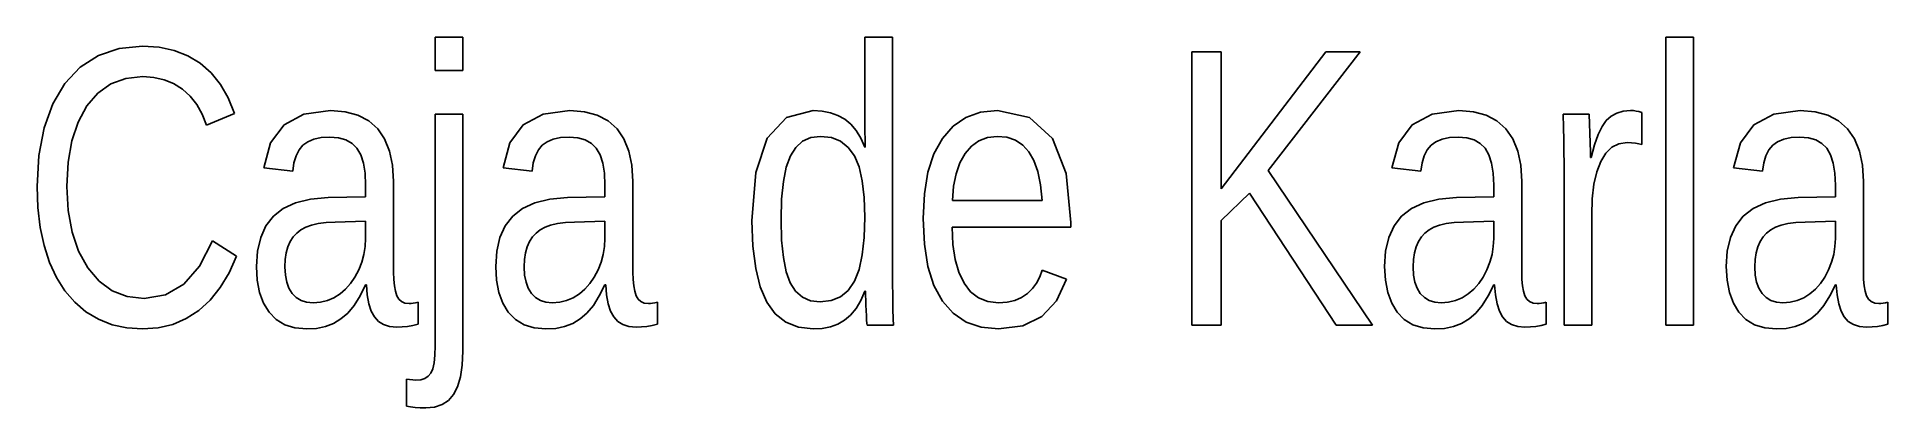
# Model space of a CAD drawing. Header units: metres. Extents: x 0.4 to 50.4, y -2.2 to 7.8.
import ezdxf

# ---------------------------------------------------------------- set-up
doc = ezdxf.new("R2010")
doc.units = ezdxf.units.M

msp = doc.modelspace()

# ---------------------------------------------------------------- linework, layer by layer
for p, q in [((3.28, 7.525), (2.648, 7.462)), ((3.728, 7.496), (3.28, 7.525)), ((11.933, 7.772), (11.185, 7.772)), ((11.185, 7.772), (11.185, 6.87)), ((11.933, 6.87), (11.933, 7.772)), ((23.544, 7.772), (22.797, 7.772)), ((22.797, 7.772), (22.797, 5.435)), ((23.544, 1.168), (23.544, 7.772)), ((45.177, 7.772), (44.43, 7.772)), ((44.43, 7.772), (44.43, 0)), ((45.177, 0), (45.177, 7.772)), ((2.088, 7.274), (1.601, 6.96)), ((2.648, 7.462), (2.088, 7.274)), ((4.138, 7.41), (3.728, 7.496)), ((4.509, 7.267), (4.138, 7.41)), ((4.842, 7.067), (4.509, 7.267)), ((5.134, 6.81), (4.842, 7.067)), ((32.423, 7.376), (31.63, 7.376)), ((31.63, 7.376), (31.63, 0)), ((35.243, 7.376), (32.423, 3.68)), ((32.423, 3.68), (32.423, 7.376)), ((33.686, 4.172), (36.177, 7.376)), ((36.177, 7.376), (35.243, 7.376)), ((1.187, 6.52), (0.857, 5.97)), ((1.601, 6.96), (1.187, 6.52)), ((2.074, 6.261), (2.425, 6.508)), ((2.425, 6.508), (2.83, 6.657)), ((2.83, 6.657), (3.289, 6.706)), ((3.289, 6.706), (3.587, 6.685)), ((3.587, 6.685), (3.865, 6.622)), ((3.865, 6.622), (4.122, 6.517)), ((4.122, 6.517), (4.358, 6.37)), ((5.386, 6.498), (5.134, 6.81)), ((11.185, 6.87), (11.933, 6.87)), ((1.777, 5.914), (2.074, 6.261)), ((4.358, 6.37), (4.568, 6.183)), ((4.568, 6.183), (4.747, 5.958)), ((5.595, 6.131), (5.386, 6.498)), ((5.763, 5.709), (5.595, 6.131)), ((0.857, 5.97), (0.621, 5.324)), ((1.541, 5.482), (1.777, 5.914)), ((4.747, 5.958), (4.895, 5.696)), ((4.895, 5.696), (5.012, 5.396)), ((5.012, 5.396), (5.763, 5.709)), ((7.643, 5.696), (7.104, 5.406)), ((8.36, 5.792), (7.643, 5.696)), ((8.757, 5.761), (8.36, 5.792)), ((9.102, 5.669), (8.757, 5.761)), ((9.395, 5.516), (9.102, 5.669)), ((9.635, 5.301), (9.395, 5.516)), ((11.933, 5.693), (11.185, 5.693)), ((11.185, 5.693), (11.185, -0.558)), ((11.933, -0.698), (11.933, 5.693)), ((14.107, 5.696), (13.568, 5.406)), ((14.824, 5.792), (14.107, 5.696)), ((15.222, 5.761), (14.824, 5.792)), ((15.566, 5.669), (15.222, 5.761)), ((15.859, 5.516), (15.566, 5.669)), ((16.099, 5.301), (15.859, 5.516)), ((20.674, 5.606), (20.158, 5.049)), ((21.398, 5.792), (20.674, 5.606)), ((21.642, 5.777), (21.398, 5.792)), ((21.866, 5.733), (21.642, 5.777)), ((22.068, 5.659), (21.866, 5.733)), ((22.249, 5.555), (22.068, 5.659)), ((22.411, 5.42), (22.249, 5.555)), ((25.522, 5.604), (25.177, 5.37)), ((25.922, 5.745), (25.522, 5.604)), ((26.378, 5.792), (25.922, 5.745)), ((27.244, 5.603), (26.378, 5.792)), ((27.863, 5.036), (27.244, 5.603)), ((38.118, 5.696), (37.579, 5.406)), ((38.835, 5.792), (38.118, 5.696)), ((39.232, 5.761), (38.835, 5.792)), ((39.577, 5.669), (39.232, 5.761)), ((39.87, 5.516), (39.577, 5.669)), ((40.11, 5.301), (39.87, 5.516)), ((42.362, 5.693), (41.656, 5.693)), ((41.656, 5.693), (41.667, 5.338)), ((42.386, 4.917), (42.362, 5.693)), ((42.822, 5.524), (42.709, 5.362)), ((42.95, 5.642), (42.822, 5.524)), ((43.103, 5.725), (42.95, 5.642)), ((43.279, 5.775), (43.103, 5.725)), ((43.479, 5.792), (43.279, 5.775)), ((43.554, 5.789), (43.479, 5.792)), ((43.629, 5.779), (43.554, 5.789)), ((43.705, 5.762), (43.629, 5.779)), ((43.782, 5.739), (43.705, 5.762)), ((43.782, 4.874), (43.782, 5.739)), ((47.348, 5.696), (46.808, 5.406)), ((48.064, 5.792), (47.348, 5.696)), ((48.462, 5.761), (48.064, 5.792)), ((48.807, 5.669), (48.462, 5.761)), ((49.099, 5.516), (48.807, 5.669)), ((49.339, 5.301), (49.099, 5.516)), ((0.621, 5.324), (0.479, 4.582)), ((1.372, 4.976), (1.541, 5.482)), ((7.104, 5.406), (6.742, 4.924)), ((7.744, 4.951), (7.91, 5.019)), ((7.91, 5.019), (8.109, 5.06)), ((8.109, 5.06), (8.343, 5.073)), ((8.343, 5.073), (8.576, 5.055)), ((8.576, 5.055), (8.775, 4.998)), ((9.822, 5.028), (9.635, 5.301)), ((9.956, 4.7), (9.822, 5.028)), ((13.568, 5.406), (13.206, 4.924)), ((14.208, 4.951), (14.374, 5.019)), ((14.374, 5.019), (14.573, 5.06)), ((14.573, 5.06), (14.807, 5.073)), ((14.807, 5.073), (15.04, 5.055)), ((15.04, 5.055), (15.239, 4.998)), ((16.286, 5.028), (16.099, 5.301)), ((16.42, 4.7), (16.286, 5.028)), ((20.158, 5.049), (19.848, 4.12)), ((21.11, 4.962), (21.334, 5.061)), ((21.334, 5.061), (21.597, 5.094)), ((21.597, 5.094), (21.889, 5.062)), ((21.889, 5.062), (22.139, 4.963)), ((22.556, 5.25), (22.411, 5.42)), ((22.685, 5.045), (22.556, 5.25)), ((22.797, 4.805), (22.685, 5.045)), ((22.797, 5.435), (22.805, 4.805)), ((24.889, 5.041), (24.661, 4.625)), ((25.177, 5.37), (24.889, 5.041)), ((25.877, 4.979), (26.107, 5.066)), ((26.107, 5.066), (26.365, 5.094)), ((26.365, 5.094), (26.629, 5.069)), ((26.629, 5.069), (26.86, 4.991)), ((28.235, 4.091), (27.863, 5.036)), ((37.579, 5.406), (37.217, 4.924)), ((38.219, 4.951), (38.385, 5.019)), ((38.385, 5.019), (38.584, 5.06)), ((38.584, 5.06), (38.818, 5.073)), ((38.818, 5.073), (39.051, 5.055)), ((39.051, 5.055), (39.25, 4.998)), ((40.297, 5.028), (40.11, 5.301)), ((40.431, 4.7), (40.297, 5.028)), ((41.667, 5.338), (41.675, 4.998)), ((42.603, 5.142), (42.504, 4.864)), ((42.709, 5.362), (42.603, 5.142)), ((46.808, 5.406), (46.447, 4.924)), ((47.449, 4.951), (47.614, 5.019)), ((47.614, 5.019), (47.814, 5.06)), ((47.814, 5.06), (48.048, 5.073)), ((48.048, 5.073), (48.281, 5.055)), ((48.281, 5.055), (48.48, 4.998)), ((49.526, 5.028), (49.339, 5.301)), ((49.66, 4.7), (49.526, 5.028)), ((0.479, 4.582), (0.432, 3.745)), ((1.271, 4.397), (1.372, 4.976)), ((6.742, 4.924), (6.558, 4.248)), ((7.373, 4.382), (7.43, 4.572)), ((7.43, 4.572), (7.51, 4.73)), ((7.51, 4.73), (7.613, 4.855)), ((7.613, 4.855), (7.744, 4.951)), ((8.775, 4.998), (8.942, 4.904)), ((8.942, 4.904), (9.075, 4.773)), ((9.075, 4.773), (9.176, 4.598)), ((9.176, 4.598), (9.249, 4.373)), ((10.036, 4.317), (9.956, 4.7)), ((13.206, 4.924), (13.022, 4.248)), ((13.837, 4.382), (13.894, 4.572)), ((13.894, 4.572), (13.974, 4.73)), ((13.974, 4.73), (14.077, 4.855)), ((14.077, 4.855), (14.208, 4.951)), ((15.239, 4.998), (15.406, 4.904)), ((15.406, 4.904), (15.539, 4.773)), ((15.539, 4.773), (15.64, 4.598)), ((15.64, 4.598), (15.713, 4.373)), ((16.5, 4.317), (16.42, 4.7)), ((20.671, 4.261), (20.781, 4.566)), ((20.781, 4.566), (20.926, 4.797)), ((20.926, 4.797), (21.11, 4.962)), ((22.139, 4.963), (22.346, 4.799)), ((22.346, 4.799), (22.51, 4.569)), ((22.51, 4.569), (22.636, 4.269)), ((22.805, 4.805), (22.797, 4.805)), ((24.661, 4.625), (24.498, 4.127)), ((25.363, 4.381), (25.503, 4.633)), ((25.503, 4.633), (25.676, 4.835)), ((25.676, 4.835), (25.877, 4.979)), ((26.86, 4.991), (27.059, 4.862)), ((27.059, 4.862), (27.224, 4.681)), ((27.224, 4.681), (27.359, 4.444)), ((37.217, 4.924), (37.033, 4.248)), ((37.848, 4.382), (37.905, 4.572)), ((37.905, 4.572), (37.985, 4.73)), ((37.985, 4.73), (38.088, 4.855)), ((38.088, 4.855), (38.219, 4.951)), ((39.25, 4.998), (39.416, 4.904)), ((39.416, 4.904), (39.549, 4.773)), ((39.549, 4.773), (39.651, 4.598)), ((39.651, 4.598), (39.724, 4.373)), ((40.511, 4.317), (40.431, 4.7)), ((41.675, 4.998), (41.679, 4.675)), ((41.679, 4.675), (41.681, 4.367)), ((42.393, 4.674), (42.386, 4.917)), ((42.395, 4.528), (42.393, 4.674)), ((42.411, 4.528), (42.395, 4.528)), ((42.504, 4.864), (42.411, 4.528)), ((42.673, 4.419), (42.81, 4.641)), ((42.81, 4.641), (42.973, 4.8)), ((42.973, 4.8), (43.164, 4.895)), ((43.164, 4.895), (43.383, 4.927)), ((43.383, 4.927), (43.502, 4.923)), ((43.502, 4.923), (43.607, 4.913)), ((43.607, 4.913), (43.701, 4.897)), ((43.701, 4.897), (43.782, 4.874)), ((46.447, 4.924), (46.262, 4.248)), ((47.078, 4.382), (47.135, 4.572)), ((47.135, 4.572), (47.215, 4.73)), ((47.215, 4.73), (47.317, 4.855)), ((47.317, 4.855), (47.449, 4.951)), ((48.48, 4.998), (48.646, 4.904)), ((48.646, 4.904), (48.779, 4.773)), ((48.779, 4.773), (48.881, 4.598)), ((48.881, 4.598), (48.953, 4.373)), ((49.741, 4.317), (49.66, 4.7)), ((1.238, 3.745), (1.271, 4.397)), ((6.558, 4.248), (7.339, 4.158)), ((7.339, 4.158), (7.373, 4.382)), ((9.249, 4.373), (9.293, 4.1)), ((9.293, 4.1), (9.307, 3.776)), ((10.063, 3.88), (10.036, 4.317)), ((13.022, 4.248), (13.803, 4.158)), ((13.803, 4.158), (13.837, 4.382)), ((15.713, 4.373), (15.757, 4.1)), ((15.757, 4.1), (15.771, 3.776)), ((16.527, 3.88), (16.5, 4.317)), ((19.848, 4.12), (19.745, 2.82)), ((20.593, 3.874), (20.671, 4.261)), ((22.636, 4.269), (22.725, 3.893)), ((24.498, 4.127), (24.401, 3.546)), ((25.192, 3.748), (25.259, 4.086)), ((25.259, 4.086), (25.363, 4.381)), ((27.359, 4.444), (27.464, 4.145)), ((27.464, 4.145), (27.54, 3.786)), ((28.358, 2.768), (28.235, 4.091)), ((36.509, 0), (33.686, 4.172)), ((37.033, 4.248), (37.813, 4.158)), ((37.813, 4.158), (37.848, 4.382)), ((39.724, 4.373), (39.767, 4.1)), ((39.767, 4.1), (39.782, 3.776)), ((40.538, 3.88), (40.511, 4.317)), ((41.681, 4.367), (41.681, 0)), ((42.49, 3.802), (42.566, 4.138)), ((42.566, 4.138), (42.673, 4.419)), ((46.262, 4.248), (47.043, 4.158)), ((47.043, 4.158), (47.078, 4.382)), ((48.953, 4.373), (48.997, 4.1)), ((48.997, 4.1), (49.012, 3.776)), ((49.767, 3.88), (49.741, 4.317)), ((0.432, 3.745), (0.453, 3.173)), ((1.273, 3.097), (1.238, 3.745)), ((9.307, 3.776), (9.307, 3.465)), ((10.063, 1.432), (10.063, 3.88)), ((15.771, 3.776), (15.771, 3.465)), ((16.527, 1.432), (16.527, 3.88)), ((20.546, 3.404), (20.593, 3.874)), ((22.725, 3.893), (22.779, 3.442)), ((24.401, 3.546), (24.368, 2.884)), ((25.161, 3.366), (25.192, 3.748)), ((27.54, 3.786), (27.586, 3.366)), ((32.423, 2.827), (33.188, 3.56)), ((33.188, 3.56), (35.525, 0)), ((39.782, 3.776), (39.782, 3.465)), ((40.538, 1.432), (40.538, 3.88)), ((42.444, 3.411), (42.49, 3.802)), ((49.012, 3.776), (49.012, 3.465)), ((49.767, 1.432), (49.767, 3.88)), ((0.453, 3.173), (0.516, 2.641)), ((1.378, 2.515), (1.273, 3.097)), ((7.082, 3.149), (6.818, 2.941)), ((7.417, 3.303), (7.082, 3.149)), ((7.823, 3.401), (7.417, 3.303)), ((8.298, 3.444), (7.823, 3.401)), ((9.307, 3.465), (8.298, 3.444)), ((13.546, 3.149), (13.281, 2.941)), ((13.881, 3.303), (13.546, 3.149)), ((14.287, 3.401), (13.881, 3.303)), ((14.762, 3.444), (14.287, 3.401)), ((15.771, 3.465), (14.762, 3.444)), ((20.53, 2.852), (20.546, 3.404)), ((22.779, 3.442), (22.797, 2.915)), ((27.586, 3.366), (25.161, 3.366)), ((37.557, 3.149), (37.292, 2.941)), ((37.892, 3.303), (37.557, 3.149)), ((38.297, 3.401), (37.892, 3.303)), ((38.773, 3.444), (38.297, 3.401)), ((39.782, 3.465), (38.773, 3.444)), ((42.428, 2.966), (42.444, 3.411)), ((46.787, 3.149), (46.522, 2.941)), ((47.122, 3.303), (46.787, 3.149)), ((47.527, 3.401), (47.122, 3.303)), ((48.003, 3.444), (47.527, 3.401)), ((49.012, 3.465), (48.003, 3.444)), ((0.516, 2.641), (0.622, 2.149)), ((1.554, 2.001), (1.378, 2.515)), ((6.617, 2.679), (6.474, 2.367)), ((6.818, 2.941), (6.617, 2.679)), ((7.45, 2.487), (7.562, 2.576)), ((7.562, 2.576), (7.69, 2.647)), ((7.69, 2.647), (7.842, 2.703)), ((7.842, 2.703), (8.026, 2.744)), ((8.026, 2.744), (8.242, 2.771)), ((8.242, 2.771), (8.489, 2.784)), ((8.489, 2.784), (9.307, 2.805)), ((9.307, 2.805), (9.307, 2.338)), ((13.081, 2.679), (12.938, 2.367)), ((13.281, 2.941), (13.081, 2.679)), ((13.914, 2.487), (14.026, 2.576)), ((14.026, 2.576), (14.154, 2.647)), ((14.154, 2.647), (14.306, 2.703)), ((14.306, 2.703), (14.49, 2.744)), ((14.49, 2.744), (14.706, 2.771)), ((14.706, 2.771), (14.953, 2.784)), ((14.953, 2.784), (15.771, 2.805)), ((15.771, 2.805), (15.771, 2.338)), ((19.745, 2.82), (19.77, 2.132)), ((20.546, 2.298), (20.53, 2.852)), ((22.797, 2.915), (22.779, 2.367)), ((24.368, 2.884), (24.401, 2.189)), ((25.173, 2.183), (25.153, 2.642)), ((25.153, 2.642), (28.358, 2.642)), ((28.358, 2.642), (28.358, 2.768)), ((32.423, 0), (32.423, 2.827)), ((37.092, 2.679), (36.948, 2.367)), ((37.292, 2.941), (37.092, 2.679)), ((37.925, 2.487), (38.037, 2.576)), ((38.037, 2.576), (38.165, 2.647)), ((38.165, 2.647), (38.317, 2.703)), ((38.317, 2.703), (38.501, 2.744)), ((38.501, 2.744), (38.716, 2.771)), ((38.716, 2.771), (38.964, 2.784)), ((38.964, 2.784), (39.782, 2.805)), ((39.782, 2.805), (39.782, 2.338)), ((42.428, 0), (42.428, 2.966)), ((46.321, 2.679), (46.178, 2.367)), ((46.522, 2.941), (46.321, 2.679)), ((47.154, 2.487), (47.267, 2.576)), ((47.267, 2.576), (47.395, 2.647)), ((47.395, 2.647), (47.547, 2.703)), ((47.547, 2.703), (47.73, 2.744)), ((47.73, 2.744), (47.946, 2.771)), ((47.946, 2.771), (48.194, 2.784)), ((48.194, 2.784), (49.012, 2.805)), ((49.012, 2.805), (49.012, 2.338)), ((0.622, 2.149), (0.77, 1.696)), ((1.8, 1.553), (1.554, 2.001)), ((5.17, 2.277), (4.822, 1.598)), ((5.818, 1.866), (5.17, 2.277)), ((6.388, 2.003), (6.359, 1.589)), ((6.474, 2.367), (6.388, 2.003)), ((7.164, 1.957), (7.209, 2.119)), ((7.209, 2.119), (7.272, 2.259)), ((7.272, 2.259), (7.353, 2.382)), ((7.353, 2.382), (7.45, 2.487)), ((9.296, 2.122), (9.261, 1.909)), ((9.307, 2.338), (9.296, 2.122)), ((12.852, 2.003), (12.823, 1.589)), ((12.938, 2.367), (12.852, 2.003)), ((13.628, 1.957), (13.673, 2.119)), ((13.673, 2.119), (13.736, 2.259)), ((13.736, 2.259), (13.817, 2.382)), ((13.817, 2.382), (13.914, 2.487)), ((15.76, 2.122), (15.725, 1.909)), ((15.771, 2.338), (15.76, 2.122)), ((19.77, 2.132), (19.845, 1.536)), ((20.592, 1.829), (20.546, 2.298)), ((22.779, 2.367), (22.725, 1.897)), ((24.401, 2.189), (24.498, 1.585)), ((25.233, 1.779), (25.173, 2.183)), ((36.862, 2.003), (36.834, 1.589)), ((36.948, 2.367), (36.862, 2.003)), ((37.639, 1.957), (37.684, 2.119)), ((37.684, 2.119), (37.747, 2.259)), ((37.747, 2.259), (37.828, 2.382)), ((37.828, 2.382), (37.925, 2.487)), ((39.77, 2.122), (39.736, 1.909)), ((39.782, 2.338), (39.77, 2.122)), ((46.092, 2.003), (46.063, 1.589)), ((46.178, 2.367), (46.092, 2.003)), ((46.868, 1.957), (46.913, 2.119)), ((46.913, 2.119), (46.977, 2.259)), ((46.977, 2.259), (47.058, 2.382)), ((47.058, 2.382), (47.154, 2.487)), ((49, 2.122), (48.965, 1.909)), ((49.012, 2.338), (49, 2.122)), ((0.77, 1.696), (0.958, 1.289)), ((2.106, 1.191), (1.8, 1.553)), ((4.822, 1.598), (4.399, 1.113)), ((5.619, 1.414), (5.818, 1.866)), ((6.359, 1.589), (6.38, 1.217)), ((7.127, 1.573), (7.136, 1.775)), ((7.14, 1.356), (7.127, 1.573)), ((7.136, 1.775), (7.164, 1.957)), ((9.203, 1.699), (9.122, 1.492)), ((9.261, 1.909), (9.203, 1.699)), ((12.823, 1.589), (12.844, 1.217)), ((13.591, 1.573), (13.601, 1.775)), ((13.604, 1.356), (13.591, 1.573)), ((13.601, 1.775), (13.628, 1.957)), ((15.667, 1.699), (15.586, 1.492)), ((15.725, 1.909), (15.667, 1.699)), ((19.845, 1.536), (19.97, 1.034)), ((20.67, 1.445), (20.592, 1.829)), ((22.636, 1.503), (22.51, 1.187)), ((22.725, 1.897), (22.636, 1.503)), ((24.498, 1.585), (24.661, 1.072)), ((25.333, 1.431), (25.233, 1.779)), ((36.834, 1.589), (36.855, 1.217)), ((37.602, 1.573), (37.611, 1.775)), ((37.614, 1.356), (37.602, 1.573)), ((37.611, 1.775), (37.639, 1.957)), ((39.678, 1.699), (39.597, 1.492)), ((39.736, 1.909), (39.678, 1.699)), ((46.063, 1.589), (46.085, 1.217)), ((46.832, 1.573), (46.841, 1.775)), ((46.844, 1.356), (46.832, 1.573)), ((46.841, 1.775), (46.868, 1.957)), ((48.908, 1.699), (48.827, 1.492)), ((48.965, 1.909), (48.908, 1.699)), ((0.958, 1.289), (1.185, 0.931)), ((2.462, 0.932), (2.106, 1.191)), ((4.399, 1.113), (3.898, 0.822)), ((5.111, 0.682), (5.383, 1.019)), ((5.383, 1.019), (5.619, 1.414)), ((6.38, 1.217), (6.444, 0.887)), ((7.177, 1.164), (7.14, 1.356)), ((7.238, 0.999), (7.177, 1.164)), ((8.904, 1.124), (8.769, 0.974)), ((9.021, 1.297), (8.904, 1.124)), ((9.122, 1.492), (9.021, 1.297)), ((9.157, 0.791), (9.307, 1.093)), ((9.307, 1.093), (9.332, 1.093)), ((9.332, 1.093), (9.354, 0.818)), ((10.068, 1.234), (10.063, 1.432)), ((10.085, 1.063), (10.068, 1.234)), ((10.112, 0.918), (10.085, 1.063)), ((12.844, 1.217), (12.908, 0.887)), ((13.641, 1.164), (13.604, 1.356)), ((13.702, 0.999), (13.641, 1.164)), ((15.368, 1.124), (15.233, 0.974)), ((15.485, 1.297), (15.368, 1.124)), ((15.586, 1.492), (15.485, 1.297)), ((15.621, 0.791), (15.771, 1.093)), ((15.771, 1.093), (15.796, 1.093)), ((15.796, 1.093), (15.819, 0.818)), ((16.532, 1.234), (16.527, 1.432)), ((16.549, 1.063), (16.532, 1.234)), ((16.576, 0.918), (16.549, 1.063)), ((19.97, 1.034), (20.145, 0.625)), ((20.779, 1.145), (20.67, 1.445)), ((20.923, 0.92), (20.779, 1.145)), ((22.51, 1.187), (22.345, 0.943)), ((23.546, 0.763), (23.544, 1.168)), ((24.661, 1.072), (24.889, 0.651)), ((25.473, 1.138), (25.333, 1.431)), ((25.651, 0.906), (25.473, 1.138)), ((27.431, 1.138), (27.32, 0.989)), ((27.518, 1.303), (27.431, 1.138)), ((27.582, 1.485), (27.518, 1.303)), ((28.238, 1.248), (27.582, 1.485)), ((27.972, 0.659), (28.238, 1.248)), ((36.855, 1.217), (36.919, 0.887)), ((37.651, 1.164), (37.614, 1.356)), ((37.713, 0.999), (37.651, 1.164)), ((39.379, 1.124), (39.244, 0.974)), ((39.496, 1.297), (39.379, 1.124)), ((39.597, 1.492), (39.496, 1.297)), ((39.632, 0.791), (39.782, 1.093)), ((39.782, 1.093), (39.807, 1.093)), ((39.807, 1.093), (39.829, 0.818)), ((40.543, 1.234), (40.538, 1.432)), ((40.559, 1.063), (40.543, 1.234)), ((40.587, 0.918), (40.559, 1.063)), ((46.085, 1.217), (46.148, 0.887)), ((46.881, 1.164), (46.844, 1.356)), ((46.943, 0.999), (46.881, 1.164)), ((48.608, 1.124), (48.474, 0.974)), ((48.726, 1.297), (48.608, 1.124)), ((48.827, 1.492), (48.726, 1.297)), ((48.862, 0.791), (49.011, 1.093)), ((49.011, 1.093), (49.036, 1.093)), ((49.036, 1.093), (49.059, 0.818)), ((49.773, 1.234), (49.767, 1.432)), ((49.789, 1.063), (49.773, 1.234)), ((49.816, 0.918), (49.789, 1.063)), ((1.185, 0.931), (1.45, 0.624)), ((1.45, 0.624), (1.754, 0.366)), ((2.867, 0.777), (2.462, 0.932)), ((3.322, 0.725), (2.867, 0.777)), ((3.898, 0.822), (3.322, 0.725)), ((4.802, 0.402), (5.111, 0.682)), ((6.444, 0.887), (6.55, 0.598)), ((6.55, 0.598), (6.699, 0.352)), ((7.325, 0.86), (7.238, 0.999)), ((7.434, 0.75), (7.325, 0.86)), ((7.564, 0.672), (7.434, 0.75)), ((7.715, 0.624), (7.564, 0.672)), ((7.887, 0.609), (7.715, 0.624)), ((8.087, 0.624), (7.887, 0.609)), ((8.275, 0.668), (8.087, 0.624)), ((8.452, 0.741), (8.275, 0.668)), ((8.618, 0.845), (8.452, 0.741)), ((8.769, 0.974), (8.618, 0.845)), ((8.824, 0.33), (8.997, 0.537)), ((8.997, 0.537), (9.157, 0.791)), ((9.354, 0.818), (9.398, 0.582)), ((9.398, 0.582), (9.461, 0.385)), ((10.15, 0.798), (10.112, 0.918)), ((10.203, 0.705), (10.15, 0.798)), ((10.277, 0.639), (10.203, 0.705)), ((10.37, 0.599), (10.277, 0.639)), ((10.482, 0.586), (10.37, 0.599)), ((10.538, 0.588), (10.482, 0.586)), ((10.597, 0.595), (10.538, 0.588)), ((10.66, 0.606), (10.597, 0.595)), ((10.727, 0.622), (10.66, 0.606)), ((10.727, 0.035), (10.727, 0.622)), ((12.908, 0.887), (13.014, 0.598)), ((13.014, 0.598), (13.163, 0.352)), ((13.789, 0.86), (13.702, 0.999)), ((13.898, 0.75), (13.789, 0.86)), ((14.028, 0.672), (13.898, 0.75)), ((14.179, 0.624), (14.028, 0.672)), ((14.351, 0.609), (14.179, 0.624)), ((14.551, 0.624), (14.351, 0.609)), ((14.739, 0.668), (14.551, 0.624)), ((14.916, 0.741), (14.739, 0.668)), ((15.082, 0.845), (14.916, 0.741)), ((15.233, 0.974), (15.082, 0.845)), ((15.288, 0.33), (15.461, 0.537)), ((15.461, 0.537), (15.621, 0.791)), ((15.819, 0.818), (15.862, 0.582)), ((15.862, 0.582), (15.925, 0.385)), ((16.614, 0.798), (16.576, 0.918)), ((16.667, 0.705), (16.614, 0.798)), ((16.741, 0.639), (16.667, 0.705)), ((16.834, 0.599), (16.741, 0.639)), ((16.946, 0.586), (16.834, 0.599)), ((17.002, 0.588), (16.946, 0.586)), ((17.061, 0.595), (17.002, 0.588)), ((17.125, 0.606), (17.061, 0.595)), ((17.191, 0.622), (17.125, 0.606)), ((17.191, 0.035), (17.191, 0.622)), ((20.145, 0.625), (20.374, 0.308)), ((21.106, 0.759), (20.923, 0.92)), ((21.328, 0.663), (21.106, 0.759)), ((21.589, 0.63), (21.328, 0.663)), ((21.884, 0.665), (21.589, 0.63)), ((22.137, 0.769), (21.884, 0.665)), ((22.345, 0.943), (22.137, 0.769)), ((22.555, 0.451), (22.684, 0.666)), ((22.684, 0.666), (22.797, 0.92)), ((22.797, 0.92), (22.813, 0.92)), ((22.813, 0.92), (22.814, 0.803)), ((22.814, 0.803), (22.817, 0.676)), ((22.817, 0.676), (22.822, 0.539)), ((22.822, 0.539), (22.835, 0.251)), ((23.551, 0.434), (23.546, 0.763)), ((24.889, 0.651), (25.179, 0.323)), ((25.866, 0.741), (25.651, 0.906)), ((26.118, 0.642), (25.866, 0.741)), ((26.407, 0.609), (26.118, 0.642)), ((26.638, 0.624), (26.407, 0.609)), ((26.844, 0.671), (26.638, 0.624)), ((27.027, 0.748), (26.844, 0.671)), ((27.185, 0.857), (27.027, 0.748)), ((27.32, 0.989), (27.185, 0.857)), ((27.579, 0.238), (27.972, 0.659)), ((36.919, 0.887), (37.025, 0.598)), ((37.025, 0.598), (37.174, 0.352)), ((37.799, 0.86), (37.713, 0.999)), ((37.908, 0.75), (37.799, 0.86)), ((38.039, 0.672), (37.908, 0.75)), ((38.19, 0.624), (38.039, 0.672)), ((38.362, 0.609), (38.19, 0.624)), ((38.562, 0.624), (38.362, 0.609)), ((38.75, 0.668), (38.562, 0.624)), ((38.927, 0.741), (38.75, 0.668)), ((39.093, 0.845), (38.927, 0.741)), ((39.244, 0.974), (39.093, 0.845)), ((39.299, 0.33), (39.472, 0.537)), ((39.472, 0.537), (39.632, 0.791)), ((39.829, 0.818), (39.873, 0.582)), ((39.873, 0.582), (39.936, 0.385)), ((40.625, 0.798), (40.587, 0.918)), ((40.678, 0.705), (40.625, 0.798)), ((40.752, 0.639), (40.678, 0.705)), ((40.844, 0.599), (40.752, 0.639)), ((40.957, 0.586), (40.844, 0.599)), ((41.013, 0.588), (40.957, 0.586)), ((41.072, 0.595), (41.013, 0.588)), ((41.135, 0.606), (41.072, 0.595)), ((41.202, 0.622), (41.135, 0.606)), ((41.202, 0.035), (41.202, 0.622)), ((46.148, 0.887), (46.255, 0.598)), ((46.255, 0.598), (46.404, 0.352)), ((47.029, 0.86), (46.943, 0.999)), ((47.138, 0.75), (47.029, 0.86)), ((47.268, 0.672), (47.138, 0.75)), ((47.419, 0.624), (47.268, 0.672)), ((47.592, 0.609), (47.419, 0.624)), ((47.791, 0.624), (47.592, 0.609)), ((47.98, 0.668), (47.791, 0.624)), ((48.157, 0.741), (47.98, 0.668)), ((48.322, 0.845), (48.157, 0.741)), ((48.474, 0.974), (48.322, 0.845)), ((48.529, 0.33), (48.701, 0.537)), ((48.701, 0.537), (48.862, 0.791)), ((49.059, 0.818), (49.102, 0.582)), ((49.102, 0.582), (49.166, 0.385)), ((49.854, 0.798), (49.816, 0.918)), ((49.908, 0.705), (49.854, 0.798)), ((49.981, 0.639), (49.908, 0.705)), ((50.074, 0.599), (49.981, 0.639)), ((50.187, 0.586), (50.074, 0.599)), ((50.242, 0.588), (50.187, 0.586)), ((50.302, 0.595), (50.242, 0.588)), ((50.365, 0.606), (50.302, 0.595)), ((50.432, 0.622), (50.365, 0.606)), ((50.432, 0.035), (50.432, 0.622)), ((1.754, 0.366), (2.092, 0.162)), ((2.092, 0.162), (2.46, 0.017)), ((2.46, 0.017), (2.857, -0.07)), ((3.703, -0.068), (4.096, 0.026)), ((4.096, 0.026), (4.462, 0.183)), ((4.462, 0.183), (4.802, 0.402)), ((6.699, 0.352), (6.891, 0.155)), ((6.891, 0.155), (7.124, 0.014)), ((7.124, 0.014), (7.399, -0.071)), ((8.22, -0.032), (8.44, 0.053)), ((8.44, 0.053), (8.64, 0.171)), ((8.64, 0.171), (8.824, 0.33)), ((9.461, 0.385), (9.545, 0.227)), ((9.545, 0.227), (9.654, 0.106)), ((9.654, 0.106), (9.791, 0.02)), ((9.791, 0.02), (9.956, -0.032)), ((10.585, -0.002), (10.727, 0.035)), ((13.163, 0.352), (13.355, 0.155)), ((13.355, 0.155), (13.588, 0.014)), ((13.588, 0.014), (13.863, -0.071)), ((14.684, -0.032), (14.904, 0.053)), ((14.904, 0.053), (15.104, 0.171)), ((15.104, 0.171), (15.288, 0.33)), ((15.925, 0.385), (16.009, 0.227)), ((16.009, 0.227), (16.118, 0.106)), ((16.118, 0.106), (16.255, 0.02)), ((16.255, 0.02), (16.42, -0.032)), ((17.049, -0.002), (17.191, 0.035)), ((20.374, 0.308), (20.659, 0.082)), ((20.659, 0.082), (21, -0.054)), ((21.863, -0.04), (22.065, 0.034)), ((22.065, 0.034), (22.246, 0.137)), ((22.246, 0.137), (22.409, 0.275)), ((22.409, 0.275), (22.555, 0.451)), ((22.835, 0.251), (22.842, 0.14)), ((22.842, 0.14), (22.849, 0.056)), ((22.849, 0.056), (22.855, 0)), ((22.855, 0), (23.57, 0)), ((23.558, 0.179), (23.551, 0.434)), ((23.57, 0), (23.558, 0.179)), ((25.179, 0.323), (25.529, 0.089)), ((25.529, 0.089), (25.938, -0.052)), ((27.057, -0.015), (27.579, 0.238)), ((31.63, 0), (32.423, 0)), ((35.525, 0), (36.509, 0)), ((37.174, 0.352), (37.365, 0.155)), ((37.365, 0.155), (37.599, 0.014)), ((37.599, 0.014), (37.874, -0.071)), ((38.694, -0.032), (38.915, 0.053)), ((38.915, 0.053), (39.115, 0.171)), ((39.115, 0.171), (39.299, 0.33)), ((39.936, 0.385), (40.02, 0.227)), ((40.02, 0.227), (40.129, 0.106)), ((40.129, 0.106), (40.266, 0.02)), ((40.266, 0.02), (40.431, -0.032)), ((41.06, -0.002), (41.202, 0.035)), ((41.681, 0), (42.428, 0)), ((44.43, 0), (45.177, 0)), ((46.404, 0.352), (46.595, 0.155)), ((46.595, 0.155), (46.828, 0.014)), ((46.828, 0.014), (47.104, -0.071)), ((47.924, -0.032), (48.145, 0.053)), ((48.145, 0.053), (48.345, 0.171)), ((48.345, 0.171), (48.529, 0.33)), ((49.166, 0.385), (49.25, 0.227)), ((49.25, 0.227), (49.359, 0.106)), ((49.359, 0.106), (49.496, 0.02)), ((49.496, 0.02), (49.661, -0.032)), ((50.29, -0.002), (50.432, 0.035)), ((2.857, -0.07), (3.284, -0.099)), ((3.284, -0.099), (3.703, -0.068)), ((7.399, -0.071), (7.716, -0.099)), ((7.716, -0.099), (7.978, -0.082)), ((7.978, -0.082), (8.22, -0.032)), ((9.956, -0.032), (10.15, -0.05)), ((10.15, -0.05), (10.296, -0.044)), ((10.296, -0.044), (10.442, -0.028)), ((10.442, -0.028), (10.585, -0.002)), ((13.863, -0.071), (14.18, -0.099)), ((14.18, -0.099), (14.442, -0.082)), ((14.442, -0.082), (14.684, -0.032)), ((16.42, -0.032), (16.614, -0.05)), ((16.614, -0.05), (16.761, -0.044)), ((16.761, -0.044), (16.906, -0.028)), ((16.906, -0.028), (17.049, -0.002)), ((21, -0.054), (21.398, -0.099)), ((21.398, -0.099), (21.64, -0.084)), ((21.64, -0.084), (21.863, -0.04)), ((25.938, -0.052), (26.407, -0.099)), ((26.407, -0.099), (27.057, -0.015)), ((37.874, -0.071), (38.191, -0.099)), ((38.191, -0.099), (38.453, -0.082)), ((38.453, -0.082), (38.694, -0.032)), ((40.431, -0.032), (40.625, -0.05)), ((40.625, -0.05), (40.771, -0.044)), ((40.771, -0.044), (40.916, -0.028)), ((40.916, -0.028), (41.06, -0.002)), ((47.104, -0.071), (47.421, -0.099)), ((47.421, -0.099), (47.683, -0.082)), ((47.683, -0.082), (47.924, -0.032)), ((49.661, -0.032), (49.854, -0.05)), ((49.854, -0.05), (50.001, -0.044)), ((50.001, -0.044), (50.146, -0.028)), ((50.146, -0.028), (50.29, -0.002)), ((11.178, -0.809), (11.156, -1.015)), ((11.185, -0.558), (11.178, -0.809)), ((11.917, -1.073), (11.933, -0.698)), ((10.666, -1.483), (10.409, -1.451)), ((10.409, -1.451), (10.409, -2.181)), ((10.799, -1.471), (10.666, -1.483)), ((10.91, -1.435), (10.799, -1.471)), ((11, -1.376), (10.91, -1.435)), ((11.069, -1.293), (11, -1.376)), ((11.12, -1.177), (11.069, -1.293)), ((11.156, -1.015), (11.12, -1.177)), ((11.793, -1.656), (11.87, -1.392)), ((11.87, -1.392), (11.917, -1.073)), ((11.543, -2.024), (11.684, -1.865)), ((11.684, -1.865), (11.793, -1.656)), ((10.409, -2.181), (10.52, -2.201)), ((10.52, -2.201), (10.644, -2.216)), ((10.644, -2.216), (10.783, -2.225)), ((10.783, -2.225), (10.936, -2.228)), ((10.936, -2.228), (11.17, -2.205)), ((11.17, -2.205), (11.372, -2.137)), ((11.372, -2.137), (11.543, -2.024))]:
    msp.add_line(p, q)

doc.saveas('drawing.dxf')
